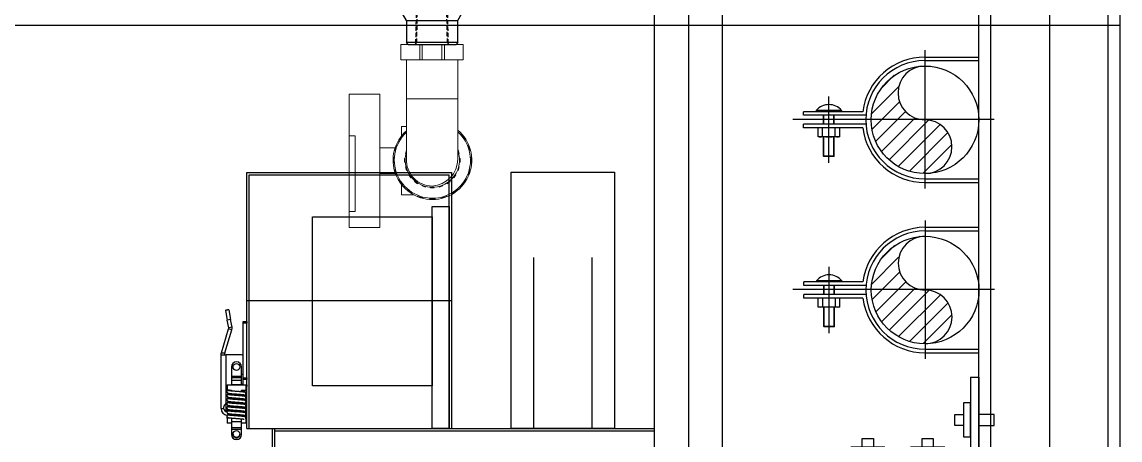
# Model space of a CAD drawing. Extents: x -18489 to 195597, y -1599 to 112111.
# Drawn here: x 2520.7 to 2585, y 26408.6 to 26433.1 of the extents above; entities that cross this region are included whole.
import ezdxf
from ezdxf.xclip import XClip

# ---------------------------------------------------------------- set-up
doc = ezdxf.new("R2010")
doc.units = 0
doc.header["$LTSCALE"] = 100
doc.header["$XCLIPFRAME"] = 2
for name, pattern in [('188K-SM-07-F10-MECH-CR PIPE-Y2257103$0$AP8P1-SM-08-F50-001-A(G)-CDS - 複製$0$HIDDEN', [0.375, 0.25, -0.125]), ('188K-SM-07-F10-MECH-CR PIPE-Y2257103$0$AP8P1-SM-08-F50-001-A(G)-CDS - 複製$0$HIDDEN2', [4.7625, 3.175, -1.5875]), ('188K-SM-07-F10-MECH-CR PIPE-Y2257103$0$F14P7-SM-08-FNN-(16)_CHEM_140725$0$HIDDEN', [9.525, 6.35, -3.175])]:
    doc.linetypes.add(name, pattern=pattern)
for name, color, linetype in [('188K-SM-07-F10-MECH-CR PIPE-Y2257103$0$00_DCC', 7, 'Continuous'), ('188K-SM-07-F10-MECH-CR PIPE-Y2257103$0$AP6B-SM-08-FNN-340-A(13)_Ver1$0$18P2-SM-08-FNN-320-A(5)-20190426-JEN$0$18P2-SM-08-FNN-320-A(5)-20190318-JEN$0$SM-08-FNN-300-A(5)-JEN$0$15P6-SM-08-FNN-320-A(10)-UIS-TCM$0$15P6-SM-08-FNN-00-(@10)170308-MIC$0$0-CDS', 140, 'Continuous'), ('188K-SM-07-F10-MECH-CR PIPE-Y2257103$0$AP7P1-SM-08-FNN-120-A(4)-SMP$0$15P6-SM-08-FNN-320-A(10)-UIS-TCM$0$15P6-SM-08-FNN-00-(@10)170308-MIC$0$0-CDS', 140, 'Continuous'), ('188K-SM-07-F10-MECH-CR PIPE-Y2257103$0$AP8P1-SM-08-F50-001-A(G)-CDS - 複製$0$虛線', 4, '188K-SM-07-F10-MECH-CR PIPE-Y2257103$0$AP8P1-SM-08-F50-001-A(G)-CDS - 複製$0$HIDDEN'), ('188K-SM-07-F10-MECH-CR PIPE-Y2257103$0$SH-LINE-130', 2, 'Continuous'), ('188K-SM-07-F10-MECH-CR PIPE-Y2257103$0$X-S-FAB_SL ALL$0$ASP_8', 8, 'Continuous')]:
    doc.layers.add(name, color=color, linetype=linetype)
doc.layers.add('188K-SM-07-F10-MECH-CR PIPE-Y2257103$0$AP8P1-SM-08-F50-001-A(G)-CDS - 複製$0$HDI', color=4, linetype='188K-SM-07-F10-MECH-CR PIPE-Y2257103$0$AP8P1-SM-08-F50-001-A(G)-CDS - 複製$0$HIDDEN2', lineweight=5)

# ---------------------------------------------------------------- blocks, each defined once
blk = doc.blocks.new('188K-SM-07-F10-MECH-CR PIPE-Y2257103$0$X-S-FAB_SL ALL')
at = {"layer": '188K-SM-07-F10-MECH-CR PIPE-Y2257103$0$X-S-FAB_SL ALL$0$ASP_8'}
blk.add_line((-1888.521, -73043.977), (-1888.521, -72848.977), dxfattribs=at)
blk = doc.blocks.new('188K-SM-07-F10-MECH-CR PIPE-Y2257103$0$AP6B-SM-08-FNN-340-A(13)_Ver1$0$18P2-SM-08-FNN-320-A(5)-20190426-JEN$0$18P2-SM-08-FNN-320-A(5)-20190318-JEN$0$SM-08-FNN-300-A(5)-JEN$0$15P6-SM-08-FNN-320-A(10)-UIS-TCM$0$15P6-SM-08-FNN-00-(@10)170308-MIC$0$15P6-SM-08-FNN-320-A(10)-CDS$0$15P6-SM-08-FNN-320-A(10)-UIS-TCM$0$15P6-SM-08-FNN-320-A(10)-UIS-TCM$0$15P6-SM-08-FNN-320-A(10)-UIS-TCM$0$15P6-SM-08-FNN-320-A(10)-UIS-TCM$0$15P6-SM-08-FNN-320-A(10)-UIS-TCM$0$15P6-SM-08-FNN-320-A(10)-UIS-TCM$0$8$0$F14P7-SM-08-FNN-(16)_CHEM_140725$0$A$C65D67C42')
for p, q in [((0.5, 5), (0, 5)), ((0, 5), (0, 0)), ((0.5, 5), (0.5, 0.5)), ((0, 0), (8.5, 0)), ((0.5, 0.5), (8.5, 0.5)), ((8.5, 0), (8.5, 0.5))]:
    blk.add_line(p, q)
for points in [[(0.907, 1.5), (0.5, 1.5), (0.5, 3.5), (0.907, 3.5)], [(0, 2.176), (-0.901, 2.176), (-0.901, 2.824), (0, 2.824)], [(0.907, 2.176), (1.401, 2.176), (1.401, 2.824), (0.907, 2.824)], [(3.324, 0.907), (3.324, 1.401), (2.676, 1.401), (2.676, 0.907)], [(6.824, 0.907), (6.824, 1.401), (6.176, 1.401), (6.176, 0.907)], [(4, 0.907), (4, 0.5), (2, 0.5), (2, 0.907)], [(7.5, 0.907), (7.5, 0.5), (5.5, 0.5), (5.5, 0.907)], [(3.324, 0), (3.324, -0.901), (2.676, -0.901), (2.676, 0)], [(6.824, 0), (6.824, -0.901), (6.176, -0.901), (6.176, 0)]]:
    blk.add_lwpolyline(points, close=True)
blk = doc.blocks.new('188K-SM-07-F10-MECH-CR PIPE-Y2257103$0$AP8P1-SM-08-F50-001-A(G)-CDS - 複製$0$A$Cf43b6890')
at = {"color": 4}
for p, q in [((-4.19, 16.97), (-4.75, 5.56)), ((-4.38, 13.05), (4.38, 13.05)), ((-4.35, 13.61), (4.35, 13.61)), ((-4.33, 14.17), (4.33, 14.17)), ((-4.3, 14.73), (4.3, 14.73)), ((-4.27, 15.29), (4.27, 15.29)), ((-4.24, 15.85), (4.24, 15.85)), ((-4.22, 16.41), (4.22, 16.41)), ((4.19, 16.97), (-4.19, 16.97)), ((4.19, 16.97), (4.75, 5.56)), ((-4.68, 6.89), (4.68, 6.89)), ((-4.66, 7.45), (4.66, 7.45)), ((-4.63, 8.01), (4.63, 8.01)), ((-4.6, 8.57), (4.6, 8.57)), ((-4.57, 9.13), (4.57, 9.13)), ((-4.55, 9.69), (4.55, 9.69)), ((-4.52, 10.25), (4.52, 10.25)), ((-4.49, 10.81), (4.49, 10.81)), ((-4.46, 11.37), (4.46, 11.37)), ((-4.44, 11.93), (4.44, 11.93)), ((-4.41, 12.49), (4.41, 12.49)), ((-4.75, 5.56), (-4.75, 5)), ((-4.74, 5.77), (4.74, 5.77)), ((-4.71, 6.33), (4.71, 6.33)), ((4.75, 5.56), (4.75, 5))]:
    blk.add_line(p, q, dxfattribs=at)
at = {"color": 0}
for p, q in [((29.5, 0), (-29.5, 0)), ((27.5, 5), (-27.5, 5)), ((-27.5, 5), (-27.5, 0)), ((27.5, 5), (27.5, 0)), ((30.5, -1), (29.5, 0)), ((-29.5, 0), (-30.5, -1)), ((-30.5, -33.94), (-30.5, -1)), ((-30.5, -1), (30.5, -1)), ((30.5, -33.94), (30.5, -1)), ((30.5, -33.94), (-30.5, -33.94)), ((-15, -61), (-30.5, -33.94)), ((15, -61), (30.5, -33.94)), ((15, -61), (-15, -61)), ((-15, -74), (-15, -61)), ((15, -61), (15, -74)), ((-15, -74), (-14, -75)), ((-15, -74), (15, -74)), ((14, -75), (-14, -75)), ((14, -75), (15, -74))]:
    blk.add_line(p, q, dxfattribs=at)
at = {"color": 0, "linetype": 'Continuous', "lineweight": 0, "extrusion": (0, 1, 0)}
for p, q in [((-18.25, -75), (18.25, -75)), ((-18.25, -84), (-18.25, -75)), ((18.25, -84), (18.25, -75)), ((-18.25, -84), (18.25, -84)), ((-15, -84), (0, -84)), ((-15, -105.5), (-15, -84)), ((0, -84), (15, -84)), ((15, -105.5), (15, -84)), ((-15, -105.5), (-15, -142.2)), ((15, -142.2), (15, -105.5)), ((-19.52, -130.7), (-17.73, -128.24)), ((-17.73, -128.24), (-17.28, -128.57)), ((17.85, -123.21), (15, -123.21)), ((16.9, -128.57), (17.36, -128.24)), ((17.36, -128.24), (19.14, -130.7)), ((17.85, -124.58), (17.85, -123.21)), ((17.85, -124.58), (17.85, -128.52)), ((-22.33, -137.27), (-21.39, -134.38)), ((-21.39, -134.38), (-20.86, -134.55)), ((-19.06, -131.03), (-19.52, -130.7)), ((19.14, -130.7), (18.69, -131.03)), ((20.48, -134.55), (21.02, -134.38)), ((21.02, -134.38), (21.95, -137.27)), ((-22.97, -144.38), (-22.97, -141.34)), ((-22.97, -141.34), (-22.42, -141.34)), ((-21.8, -137.44), (-22.33, -137.27)), ((-15.25, -136.82), (-15.91, -138.88)), ((-15.91, -138.88), (-15.54, -139)), ((-15, -136.9), (-15.25, -136.82)), ((15.64, -138.88), (15, -136.92)), ((15.26, -139), (15.64, -138.88)), ((21.95, -137.27), (21.42, -137.44)), ((22.04, -141.34), (22.6, -141.34)), ((22.6, -141.34), (22.6, -144.38)), ((-22.42, -144.38), (-22.97, -144.38)), ((-15.98, -141.78), (-16.38, -141.78)), ((-16.38, -141.78), (-16.38, -143.95)), ((-16.38, -143.95), (-15.98, -143.95)), ((-15.54, -146.73), (-15.91, -146.85)), ((-15.91, -146.85), (-15.25, -148.91)), ((14.97, -148.91), (15.64, -146.85)), ((15.64, -146.85), (15.26, -146.73)), ((16.1, -141.78), (15.7, -141.78)), ((15.7, -143.95), (16.1, -143.95)), ((16.1, -143.95), (16.1, -141.78)), ((22.6, -144.38), (22.04, -144.38)), ((-22.33, -148.46), (-21.8, -148.29)), ((-21.39, -151.35), (-22.33, -148.46)), ((-20.86, -151.18), (-21.39, -151.35)), ((-15.25, -148.91), (-14.87, -148.79)), ((-13.59, -151.3), (-13.91, -151.53)), ((-13.91, -151.53), (-12.64, -153.28)), ((-12.64, -153.28), (-12.32, -153.05)), ((12.04, -153.05), (12.36, -153.28)), ((12.36, -153.28), (13.63, -151.53)), ((13.63, -151.53), (13.31, -151.3)), ((14.59, -148.79), (14.97, -148.91)), ((21.02, -151.35), (20.48, -151.18)), ((21.95, -148.46), (21.02, -151.35)), ((21.42, -148.29), (21.95, -148.46)), ((-19.52, -155.03), (-19.06, -154.7)), ((-17.73, -157.49), (-19.52, -155.03)), ((-17.28, -157.16), (-17.73, -157.49)), ((-14.81, -160.41), (-14.48, -159.95)), ((-12.35, -162.19), (-14.81, -160.41)), ((-10.32, -155.04), (-10.56, -155.36)), ((-10.56, -155.36), (-8.81, -156.63)), ((-8.81, -156.63), (-8.57, -156.31)), ((-6.06, -157.59), (-6.19, -157.97)), ((-6.19, -157.97), (-4.13, -158.64)), ((-4.13, -158.64), (-4, -158.26)), ((-1.22, -158.7), (-1.22, -159.1)), ((-1.22, -159.1), (0.94, -159.1)), ((0.94, -159.1), (0.94, -158.7)), ((3.72, -158.26), (3.85, -158.64)), ((3.85, -158.64), (5.91, -157.97)), ((5.91, -157.97), (5.78, -157.59)), ((8.29, -156.31), (8.53, -156.63)), ((8.53, -156.63), (10.28, -155.36)), ((10.28, -155.36), (10.04, -155.04)), ((14.44, -160.41), (11.98, -162.19)), ((14.11, -159.95), (14.44, -160.41)), ((17.36, -157.49), (16.9, -157.16)), ((19.14, -155.03), (17.36, -157.49)), ((17.85, -157.2), (17.85, -161.86)), ((18.69, -154.7), (19.14, -155.03)), ((-12.02, -161.74), (-12.35, -162.19)), ((-8.67, -164.07), (-8.5, -163.54)), ((-5.78, -165.01), (-8.67, -164.07)), ((-5.61, -164.47), (-5.78, -165.01)), ((-1.71, -165.65), (-1.71, -165.09)), ((1.33, -165.65), (-1.71, -165.65)), ((1.33, -165.09), (1.33, -165.65)), ((5.41, -165.01), (5.24, -164.47)), ((8.3, -164.07), (5.41, -165.01)), ((8.13, -163.54), (8.3, -164.07)), ((17.85, -163.23), (10.56, -163.23)), ((11.98, -162.19), (11.65, -161.74)), ((17.85, -163.23), (17.85, -161.86))]:
    blk.add_line(p, q, dxfattribs=at)
at = {"color": 0, "linetype": 'Continuous', "lineweight": 0}
for p, q in [((-7.25, -75), (-7.25, -84)), ((-5.75, -75), (-5.75, -84)), ((5.75, -75), (5.75, -84)), ((7.25, -75), (7.25, -84)), ((7.25, -75), (7.25, -84)), ((15, -107), (-15, -107)), ((48.57, -104.22), (30.57, -104.22)), ((30.57, -104.22), (30.57, -182.22)), ((48.57, -104.22), (48.57, -182.22)), ((48.57, -128.5), (45.06, -128.5)), ((45.06, -128.5), (45.06, -172.94)), ((30.57, -135.72), (21.73, -135.72)), ((30.57, -150.72), (21.48, -150.72)), ((48.57, -172.94), (45.06, -172.94)), ((48.57, -182.22), (30.57, -182.22))]:
    blk.add_line(p, q, dxfattribs=at)
at = {"color": 0, "linetype": 'Continuous', "lineweight": 0, "extrusion": (0, 0, -1)}
for centre, radius, start, end in [((0.2, -142.89), 23.01, 269.95681, 49.915), ((-0.06, -142.91), 22.53, 0.115, 47.96669), ((0.16, -142.83), 22.3, 132.74754, 359.90699), ((0.17, -142.9), 23.01, 131.15609, 270.05145), ((0.16, -142.83), 15.9, 180.12968, 21.05384), ((0.32, -142.9), 16.05, 162.59703, 179.885)]:
    blk.add_arc(centre, radius, start, end, dxfattribs=at)
at = {"color": 0, "linetype": 'Continuous', "lineweight": 0}
for centre, radius, start, end in [((0.76, -142.26), 15.76, 179.77206, 267.08038), ((-0.16, -142.83), 15.18, 270.45834, 2.36974)]:
    blk.add_arc(centre, radius, start, end, dxfattribs=at)
at = {"layer": '188K-SM-07-F10-MECH-CR PIPE-Y2257103$0$AP8P1-SM-08-F50-001-A(G)-CDS - 複製$0$HDI', "lineweight": -3}
for p, q in [((-6.98, 5), (-6.98, 1.97)), ((6.98, 5), (-6.98, 5)), ((6.98, 1.97), (-6.98, 1.97)), ((-2.5, 1.97), (-2.5, -8.03)), ((2.5, 1.97), (2.5, -8.03)), ((6.98, 5), (6.98, 1.97)), ((-2.5, -36.03), (-2.5, -38.53)), ((2.5, -36.03), (2.5, -38.53))]:
    blk.add_line(p, q, dxfattribs=at)
blk.add_lwpolyline([(9, -36.03), (-9, -36.03, -0.414214), (-10, -35.03), (-10, -9.03, -0.414214), (-9, -8.03), (9, -8.03, -0.414214), (10, -9.03), (10, -35.03, -0.414214)], format="xyb", close=True, dxfattribs=at)
for points in [[(3.12, -38.53), (3.12, -39.47), (-3.13, -39.47), (-3.13, -38.53)], [(4.06, -39.47), (4.06, -40.09), (-4.06, -40.09), (-4.06, -39.47)], [(3.12, -40.09), (3.12, -41.03), (-3.13, -41.03), (-3.13, -40.09)]]:
    blk.add_lwpolyline(points, close=True, dxfattribs=at)
at = {"layer": '188K-SM-07-F10-MECH-CR PIPE-Y2257103$0$AP8P1-SM-08-F50-001-A(G)-CDS - 複製$0$虛線', "linetype": '188K-SM-07-F10-MECH-CR PIPE-Y2257103$0$AP8P1-SM-08-F50-001-A(G)-CDS - 複製$0$HIDDEN', "ltscale": 0.5}
for p, q in [((-25, 5), (-25, -21.19)), ((25, 5), (25, -21.19)), ((-8.5, -50), (-25, -21.19)), ((8.5, -50), (25, -21.19)), ((8.5, -49.98), (-8.5, -50))]:
    blk.add_line(p, q, dxfattribs=at)
at = {"layer": '188K-SM-07-F10-MECH-CR PIPE-Y2257103$0$AP8P1-SM-08-F50-001-A(G)-CDS - 複製$0$虛線', "ltscale": 0.1}
for p, q in [((-9.49, -74.5), (-8.99, -49.28)), ((-8.98, -74), (-8.5, -50)), ((8.98, -74), (8.5, -49.98)), ((9.49, -74.5), (8.99, -49.26)), ((-10, -75), (-8.98, -74)), ((10, -75), (8.98, -74))]:
    blk.add_line(p, q, dxfattribs=at)
blk = doc.blocks.new('188K-SM-07-F10-MECH-CR PIPE-Y2257103$0$AP6B-SM-08-FNN-340-A(13)_Ver1$0$18P2-SM-08-FNN-320-A(5)-20190426-JEN$0$18P2-SM-08-FNN-320-A(5)-20190318-JEN$0$SM-08-FNN-300-A(5)-JEN$0$15P6-SM-08-FNN-320-A(10)-UIS-TCM$0$15P6-SM-08-FNN-00-(@10)170308-MIC$0$15P6-SM-08-FNN-320-A(10)-CDS$0$15P6-SM-08-FNN-320-A(10)-UIS-TCM$0$15P6-SM-08-FNN-320-A(10)-UIS-TCM$0$15P6-SM-08-FNN-320-A(10)-UIS-TCM$0$15P6-SM-08-FNN-320-A(10)-UIS-TCM$0$15P6-SM-08-FNN-320-A(10)-UIS-TCM$0$15P6-SM-08-FNN-320-A(10)-UIS-TCM$0$8$0$F14P7-SM-08-FNN-(16)_CHEM_140725$0$A$C6A4B018A')
for p, q in [((37807.28, -1454.045), (37804.13, -1454.045)), ((37807.28, -1454.255), (37804.13, -1454.255)), ((37807.28, -1461.802), (37807.28, -1453.692)), ((37805.72, -1456.26), (37807.395, -1454.585)), ((37805.94, -1456.968), (37808.193, -1454.715)), ((37806.388, -1457.448), (37808.844, -1454.992)), ((37807.05, -1457.714), (37809.385, -1455.379)), ((37812.9, -1455.194), (37812.9, -1459.086)), ((37807.855, -1457.837), (37809.827, -1455.865)), ((37812.585, -1455.589), (37812.606, -1455.568)), ((37812.585, -1455.589), (37813.215, -1455.589)), ((37812.585, -1455.589), (37812.585, -1456.723)), ((37812.606, -1455.568), (37813.194, -1455.568)), ((37812.606, -1455.589), (37812.606, -1456.723)), ((37813.194, -1455.568), (37813.215, -1455.589)), ((37813.194, -1455.589), (37813.194, -1456.723)), ((37813.215, -1455.589), (37813.215, -1456.723)), ((37808.415, -1458.205), (37810.169, -1456.451)), ((37812.27, -1456.723), (37813.53, -1456.723)), ((37812.27, -1456.723), (37812.27, -1457.248)), ((37812.53, -1456.744), (37812.53, -1457.227)), ((37813.269, -1456.744), (37813.269, -1457.227)), ((37813.53, -1456.723), (37813.53, -1457.248)), ((37808.773, -1458.775), (37810.389, -1457.16)), ((37810.705, -1457.458), (37814.384, -1457.458)), ((37810.924, -1457.248), (37814.384, -1457.248)), ((37812.585, -1457.458), (37812.585, -1457.983)), ((37812.606, -1457.458), (37812.606, -1457.983)), ((37813.194, -1457.458), (37813.194, -1457.983)), ((37813.215, -1457.458), (37813.215, -1457.983)), ((37814.384, -1457.248), (37814.384, -1457.458)), ((37803.225, -1457.747), (37815.021, -1457.747)), ((37808.829, -1459.647), (37810.425, -1458.051)), ((37810.735, -1457.983), (37814.384, -1457.983)), ((37814.384, -1457.983), (37814.384, -1458.193)), ((37810.924, -1458.193), (37814.384, -1458.193)), ((37812.158, -1458.269), (37812.158, -1458.193)), ((37812.158, -1458.269), (37813.641, -1458.269)), ((37813.641, -1458.269), (37813.641, -1458.193)), ((37809.076, -1460.329), (37809.887, -1459.517)), ((37807.28, -1461.185), (37804.13, -1461.185)), ((37807.61, -1460.867), (37807.63, -1460.846)), ((37807.28, -1461.395), (37804.13, -1461.395))]:
    blk.add_line(p, q)
blk.add_circle((37807.28, -1457.72), 3.15)
for centre, radius, start, end in [((37807.28, -1457.72), 3.675, 7.38705, 90), ((37807.28, -1457.72), 3.465, 270, 90), ((37807.28, -1456.145), 1.575, 90, 270), ((37812.4, -1457.137), 0.414, 71.67125, 108.32875), ((37812.9, -1459.987), 3.264, 83.49714, 96.50286), ((37813.4, -1457.137), 0.414, 71.67125, 108.32875), ((37812.4, -1456.834), 0.414, 251.67125, 288.32875), ((37812.9, -1453.984), 3.264, 263.49714, 276.50286), ((37813.4, -1456.834), 0.414, 251.67125, 288.32875), ((37807.28, -1459.295), 1.575, 270, 90), ((37807.28, -1457.72), 3.675, 270, 352.61295), ((37812.9, -1457.642), 0.971, 220.22965, 319.77035)]:
    blk.add_arc(centre, radius, start, end)
blk = doc.blocks.new('188K-SM-07-F10-MECH-CR PIPE-Y2257103$0$CDS-WET')
at = {"layer": '188K-SM-07-F10-MECH-CR PIPE-Y2257103$0$AP6B-SM-08-FNN-340-A(13)_Ver1$0$18P2-SM-08-FNN-320-A(5)-20190426-JEN$0$18P2-SM-08-FNN-320-A(5)-20190318-JEN$0$SM-08-FNN-300-A(5)-JEN$0$15P6-SM-08-FNN-320-A(10)-UIS-TCM$0$15P6-SM-08-FNN-00-(@10)170308-MIC$0$0-CDS', "ltscale": 0.1}
blk.add_line((2559.74, -72855.477), (2559.74, -73013.977), dxfattribs=at)
blk.add_lwpolyline([(2557.74, -73013.977), (2561.74, -73013.977), (2561.74, -72855.477), (2557.74, -72855.477)], close=True, dxfattribs=at)
at = {"layer": '188K-SM-07-F10-MECH-CR PIPE-Y2257103$0$AP7P1-SM-08-FNN-120-A(4)-SMP$0$15P6-SM-08-FNN-320-A(10)-UIS-TCM$0$15P6-SM-08-FNN-00-(@10)170308-MIC$0$0-CDS', "ltscale": 0.1}
for p, q in [((2533.89, -72910.477), (2545.89, -72910.477)), ((2533.89, -72925.477), (2533.89, -72910.477)), ((2534.04, -72910.627), (2545.74, -72910.627)), ((2534.04, -72925.477), (2534.04, -72910.627)), ((2545.74, -72925.477), (2545.74, -72910.627)), ((2545.89, -72925.477), (2545.89, -72910.477)), ((2549.365, -72910.471), (2555.415, -72910.471)), ((2549.365, -72925.477), (2549.365, -72910.471)), ((2555.415, -72910.471), (2555.415, -72925.477)), ((2544.74, -72912.477), (2545.74, -72912.477)), ((2544.74, -72925.477), (2544.74, -72912.477)), ((2545.74, -72912.477), (2545.74, -72925.477)), ((2537.74, -72913.077), (2544.74, -72913.077)), ((2537.74, -72922.977), (2537.74, -72913.077)), ((2544.74, -72913.077), (2544.74, -72922.977)), ((2550.69, -72925.477), (2550.69, -72915.471)), ((2554.09, -72915.471), (2554.09, -72925.477)), ((2533.89, -72917.977), (2545.89, -72917.977)), ((2532.64, -72918.564), (2532.749, -72919.139)), ((2532.836, -72918.526), (2532.946, -72919.101)), ((2532.946, -72919.101), (2532.749, -72919.139)), ((2532.835, -72919.59), (2532.749, -72919.139)), ((2533.032, -72919.552), (2532.946, -72919.101)), ((2533.69, -72919.214), (2533.89, -72919.214)), ((2533.69, -72919.314), (2533.69, -72919.214)), ((2533.89, -72919.314), (2533.69, -72919.314)), ((2533.69, -72921.258), (2533.69, -72919.314)), ((2533.89, -72919.214), (2533.89, -72919.314)), ((2533.89, -72922.514), (2533.89, -72919.314)), ((2532.407, -72921.058), (2532.833, -72919.637)), ((2532.616, -72921.058), (2533.024, -72919.695)), ((2533.024, -72919.695), (2532.833, -72919.637)), ((2533.032, -72919.552), (2532.835, -72919.59)), ((2532.39, -72924.314), (2532.39, -72921.158)), ((2532.39, -72921.158), (2532.69, -72921.158)), ((2532.403, -72921.072), (2532.407, -72921.058)), ((2532.407, -72921.058), (2532.616, -72921.058)), ((2532.616, -72921.058), (2532.594, -72921.129)), ((2532.69, -72924.033), (2532.69, -72921.158)), ((2533.59, -72921.158), (2532.69, -72921.158)), ((2533.69, -72922.314), (2533.69, -72921.258)), ((2532.99, -72921.877), (2532.99, -72922.435)), ((2533.59, -72922.435), (2533.59, -72921.877)), ((2533.59, -72922.435), (2532.99, -72922.435)), ((2532.99, -72922.435), (2532.99, -72922.506)), ((2533.59, -72922.506), (2532.99, -72922.506)), ((2532.99, -72922.506), (2532.99, -72922.674)), ((2533.69, -72922.314), (2533.59, -72922.314)), ((2533.59, -72922.506), (2533.59, -72922.435)), ((2533.59, -72922.674), (2533.59, -72922.506)), ((2533.69, -72922.514), (2533.69, -72922.314)), ((2533.69, -72922.514), (2533.89, -72922.514)), ((2533.69, -72922.614), (2533.69, -72922.514)), ((2533.89, -72922.614), (2533.69, -72922.614)), ((2533.69, -72922.914), (2533.69, -72922.614)), ((2533.89, -72922.514), (2533.89, -72922.614)), ((2533.89, -72922.914), (2533.89, -72922.614)), ((2532.74, -72922.927), (2532.74, -72923.227)), ((2532.74, -72922.927), (2533.84, -72922.927)), ((2532.74, -72923.227), (2532.99, -72923.227)), ((2532.971, -72923.227), (2532.987, -72923.237)), ((2532.987, -72923.237), (2532.99, -72923.239)), ((2533.59, -72922.674), (2532.99, -72922.674)), ((2532.99, -72922.674), (2532.99, -72922.922)), ((2533.59, -72922.922), (2532.99, -72922.922)), ((2532.99, -72922.922), (2532.99, -72922.927)), ((2532.99, -72923.227), (2532.99, -72923.287)), ((2533.59, -72922.922), (2533.59, -72922.674)), ((2533.69, -72922.907), (2533.59, -72922.907)), ((2533.59, -72922.927), (2533.59, -72922.922)), ((2533.59, -72923.227), (2533.84, -72923.227)), ((2533.59, -72923.335), (2533.59, -72923.227)), ((2533.69, -72922.914), (2533.89, -72922.914)), ((2533.69, -72922.927), (2533.69, -72922.914)), ((2533.69, -72923.345), (2533.69, -72923.227)), ((2533.69, -72923.257), (2533.89, -72923.257)), ((2533.84, -72922.927), (2533.84, -72923.227)), ((2533.89, -72923.014), (2533.84, -72923.014)), ((2533.89, -72922.914), (2533.89, -72923.014)), ((2533.89, -72923.257), (2533.89, -72923.014)), ((2544.74, -72922.977), (2537.74, -72922.977)), ((2532.99, -72923.437), (2532.99, -72923.525)), ((2532.99, -72923.675), (2532.99, -72923.764)), ((2532.99, -72923.914), (2532.99, -72924.002)), ((2533.59, -72923.574), (2533.59, -72923.486)), ((2533.59, -72923.812), (2533.59, -72923.724)), ((2533.69, -72923.547), (2533.695, -72923.544)), ((2533.69, -72923.584), (2533.69, -72923.545)), ((2533.69, -72923.822), (2533.69, -72923.783)), ((2532.39, -72924.314), (2532.541, -72924.314)), ((2532.73, -72924.02), (2532.69, -72924.033)), ((2532.744, -72924.084), (2532.69, -72924.084)), ((2532.69, -72924.414), (2532.69, -72924.084)), ((2532.69, -72924.414), (2532.89, -72924.414)), ((2532.69, -72924.495), (2532.69, -72924.414)), ((2532.748, -72923.987), (2532.718, -72923.958)), ((2532.733, -72924.02), (2532.73, -72924.02)), ((2532.89, -72924.18), (2532.89, -72924.141)), ((2532.89, -72924.414), (2532.89, -72924.38)), ((2532.99, -72924.152), (2532.99, -72924.241)), ((2532.99, -72924.391), (2532.99, -72924.48)), ((2533.59, -72924.051), (2533.59, -72923.963)), ((2533.59, -72924.289), (2533.59, -72924.201)), ((2533.59, -72924.528), (2533.59, -72924.44)), ((2533.69, -72924.061), (2533.69, -72924.022)), ((2532.74, -72924.877), (2532.74, -72925.177)), ((2532.99, -72924.877), (2532.74, -72924.877)), ((2532.99, -72925.177), (2532.74, -72925.177)), ((2532.79, -72924.6), (2532.79, -72924.675)), ((2532.99, -72924.63), (2532.99, -72924.718)), ((2532.99, -72924.868), (2532.99, -72925.077)), ((2532.99, -72925.077), (2533.59, -72925.077)), ((2532.99, -72925.077), (2532.99, -72925.427)), ((2533.59, -72924.766), (2533.59, -72924.678)), ((2533.59, -72925.077), (2533.59, -72924.917)), ((2533.59, -72925.427), (2533.59, -72925.077)), ((2533.84, -72925.177), (2533.59, -72925.177)), ((2533.84, -72924.877), (2533.832, -72924.877)), ((2533.84, -72924.877), (2533.84, -72925.177)), ((2532.99, -72925.427), (2533.59, -72925.427)), ((2532.99, -72925.427), (2532.99, -72925.527)), ((2532.99, -72925.527), (2533.59, -72925.527)), ((2532.99, -72925.527), (2532.99, -72925.827)), ((2533.59, -72925.527), (2533.59, -72925.427)), ((2533.59, -72925.827), (2533.59, -72925.527)), ((2533.89, -72925.477), (2557.74, -72925.477)), ((2535.39, -72972.477), (2535.39, -72925.477)), ((2535.54, -72941.636), (2535.54, -72925.477)), ((2535.54, -72925.627), (2557.74, -72925.627)), ((2545.74, -72925.477), (2544.74, -72925.477)), ((2555.415, -72925.477), (2549.365, -72925.477)), ((2554.09, -72925.477), (2550.69, -72925.477))]:
    blk.add_line(p, q, dxfattribs=at)
for centre in [(2533.29, -72921.877), (2533.29, -72925.807)]:
    blk.add_circle(centre, 0.2, dxfattribs=at)
for centre, radius, start, end in [((2532.737, -72919.609), 0.1, 343.30076, 10.7843), ((2532.737, -72919.609), 0.3, 343.30076, 10.7843), ((2533.59, -72921.258), 0.1, 0, 90), ((2533.29, -72921.877), 0.3, 0, 180), ((2533.59, -72923.257), 0.3, 328.37908, 0), ((2532.79, -72924.314), 0.4, 180, 263.36679), ((2532.786, -72924.264), 0.25, 191.53696, 257.57369), ((2532.99, -72924.084), 0.3, 155.15874, 180), ((2533.59, -72924.214), 0.1, 304.70832, 330.28429), ((2533.29, -72925.827), 0.3, 180, 0), ((2533.29, -72925.827), 0.2, 177.13402, 2.86598)]:
    blk.add_arc(centre, radius, start, end, dxfattribs=at)
blk.add_open_spline([(2532.836, -72918.526), (2532.64, -72918.564)], degree=1, dxfattribs=at)
for points, knots in [([(2532.39, -72921.158), (2532.39, -72921.157), (2532.39, -72921.155), (2532.39, -72921.137), (2532.393, -72921.112), (2532.398, -72921.089), (2532.402, -72921.075), (2532.403, -72921.072)], [0, 0, 0, 0, 0.23339, 0.466809, 0.699076, 0.926982, 1, 1, 1, 1]), ([(2532.594, -72921.129), (2532.593, -72921.136), (2532.59, -72921.149), (2532.59, -72921.157), (2532.59, -72921.158), (2532.59, -72921.158)], [0, 0, 0, 0, 0.406198, 0.8110411, 1, 1, 1, 1]), ([(2532.878, -72923.227), (2532.865, -72923.229), (2532.84, -72923.232), (2532.809, -72923.238), (2532.784, -72923.244), (2532.769, -72923.251), (2532.76, -72923.257), (2532.751, -72923.265), (2532.738, -72923.282), (2532.73, -72923.315), (2532.732, -72923.342), (2532.741, -72923.367), (2532.751, -72923.382), (2532.757, -72923.389), (2532.763, -72923.394), (2532.768, -72923.398), (2532.777, -72923.403), (2532.788, -72923.407), (2532.805, -72923.412), (2532.825, -72923.416), (2532.855, -72923.421), (2532.898, -72923.427), (2532.963, -72923.434), (2533.041, -72923.442), (2533.127, -72923.449), (2533.22, -72923.455), (2533.316, -72923.462), (2533.414, -72923.47), (2533.506, -72923.478), (2533.586, -72923.485), (2533.652, -72923.491), (2533.703, -72923.497), (2533.734, -72923.502), (2533.751, -72923.505), (2533.761, -72923.508), (2533.761, -72923.508), (2533.762, -72923.508)], [0, 0, 0, 0, 0.033749, 0.065959, 0.105376, 0.13345, 0.143203, 0.152503, 0.17219, 0.191617, 0.211755, 0.22949, 0.236105, 0.241172, 0.245119, 0.253013, 0.264832, 0.286662, 0.312074, 0.336755, 0.360678, 0.407887, 0.456841, 0.506807, 0.556686, 0.606045, 0.657299, 0.709687, 0.762176, 0.812889, 0.859395, 0.904191, 0.94734, 0.968069, 0.987715, 1, 1, 1, 1]), ([(2533.59, -72923.556), (2533.6, -72923.555), (2533.636, -72923.551), (2533.687, -72923.546), (2533.736, -72923.539), (2533.766, -72923.533), (2533.788, -72923.528), (2533.8, -72923.523), (2533.81, -72923.518), (2533.816, -72923.514), (2533.822, -72923.509), (2533.831, -72923.499), (2533.843, -72923.478), (2533.849, -72923.45), (2533.848, -72923.425), (2533.84, -72923.401), (2533.83, -72923.386), (2533.821, -72923.377), (2533.812, -72923.371), (2533.802, -72923.366), (2533.784, -72923.36), (2533.759, -72923.355), (2533.726, -72923.349), (2533.689, -72923.345), (2533.647, -72923.34), (2533.598, -72923.336), (2533.542, -72923.331), (2533.479, -72923.325), (2533.411, -72923.32), (2533.339, -72923.314), (2533.27, -72923.309), (2533.206, -72923.304), (2533.149, -72923.3), (2533.093, -72923.296), (2533.04, -72923.291), (2532.991, -72923.287), (2532.946, -72923.282), (2532.901, -72923.277), (2532.863, -72923.272), (2532.837, -72923.268), (2532.821, -72923.265), (2532.81, -72923.262), (2532.809, -72923.262), (2532.808, -72923.262)], [0, 0, 0, 0, 0.01759, 0.065005, 0.1057631, 0.1430056, 0.1649563, 0.1866112, 0.1992239, 0.2075776, 0.210924, 0.2151868, 0.2280447, 0.2460191, 0.262153, 0.2754107, 0.2870045, 0.295447, 0.3037268, 0.3224593, 0.3500047, 0.3855352, 0.4139411, 0.4428067, 0.4719136, 0.5021191, 0.5340102, 0.5674252, 0.6021249, 0.6376942, 0.6715066, 0.7024042, 0.7303279, 0.7561349, 0.7878503, 0.8160494, 0.8404003, 0.8739503, 0.9104819, 0.9362448, 0.959672, 0.9790631, 1, 1, 1, 1]), ([(2532.99, -72923.454), (2532.986, -72923.455), (2532.967, -72923.456), (2532.939, -72923.459), (2532.902, -72923.463), (2532.871, -72923.466), (2532.844, -72923.47), (2532.822, -72923.474), (2532.801, -72923.478), (2532.779, -72923.485), (2532.765, -72923.492), (2532.753, -72923.502), (2532.745, -72923.512), (2532.738, -72923.526), (2532.732, -72923.546), (2532.731, -72923.565), (2532.734, -72923.583), (2532.739, -72923.599), (2532.746, -72923.614), (2532.753, -72923.622), (2532.757, -72923.627), (2532.76, -72923.629), (2532.762, -72923.63), (2532.763, -72923.631), (2532.765, -72923.633), (2532.768, -72923.635), (2532.769, -72923.636), (2532.772, -72923.639), (2532.78, -72923.643), (2532.795, -72923.648), (2532.82, -72923.654), (2532.849, -72923.659), (2532.881, -72923.663), (2532.913, -72923.667), (2532.948, -72923.671), (2532.988, -72923.675), (2533.031, -72923.679), (2533.076, -72923.683), (2533.125, -72923.687), (2533.181, -72923.691), (2533.243, -72923.695), (2533.308, -72923.7), (2533.374, -72923.706), (2533.436, -72923.711), (2533.493, -72923.715), (2533.542, -72923.72), (2533.585, -72923.724), (2533.632, -72923.728), (2533.68, -72923.733), (2533.726, -72923.739), (2533.749, -72923.743), (2533.763, -72923.748), (2533.763, -72923.747), (2533.763, -72923.746)], [0, 0, 0, 0, 0.007579, 0.032258, 0.054598, 0.081635, 0.105201, 0.12665, 0.14679, 0.171227, 0.199292, 0.212165, 0.223278, 0.232545, 0.244663, 0.256417, 0.265238, 0.27377, 0.281337, 0.288137, 0.290892, 0.291998, 0.293002, 0.294002, 0.295102, 0.2979, 0.305851, 0.314891, 0.329988, 0.359386, 0.391395, 0.420717, 0.446626, 0.469042, 0.492634, 0.519847, 0.542488, 0.566856, 0.592732, 0.620089, 0.650035, 0.682562, 0.714899, 0.745689, 0.774671, 0.801671, 0.826589, 0.849391, 0.89008, 0.927996, 0.969283, 0.991113, 1, 1, 1, 1]), ([(2532.99, -72923.693), (2532.987, -72923.693), (2532.969, -72923.695), (2532.939, -72923.698), (2532.89, -72923.702), (2532.845, -72923.708), (2532.809, -72923.715), (2532.786, -72923.721), (2532.771, -72923.727), (2532.762, -72923.733), (2532.752, -72923.741), (2532.743, -72923.753), (2532.734, -72923.773), (2532.73, -72923.8), (2532.734, -72923.826), (2532.744, -72923.85), (2532.754, -72923.862), (2532.76, -72923.868), (2532.764, -72923.872), (2532.769, -72923.875), (2532.776, -72923.879), (2532.787, -72923.884), (2532.805, -72923.889), (2532.83, -72923.894), (2532.861, -72923.899), (2532.889, -72923.903), (2532.92, -72923.906), (2532.958, -72923.911), (2533.009, -72923.916), (2533.064, -72923.921), (2533.12, -72923.925), (2533.176, -72923.929), (2533.237, -72923.934), (2533.301, -72923.938), (2533.364, -72923.943), (2533.423, -72923.948), (2533.477, -72923.953), (2533.529, -72923.957), (2533.578, -72923.962), (2533.622, -72923.966), (2533.664, -72923.97), (2533.705, -72923.975), (2533.736, -72923.98), (2533.753, -72923.983), (2533.761, -72923.986), (2533.761, -72923.985), (2533.761, -72923.984)], [0, 0, 0, 0, 0.004352, 0.032602, 0.058409, 0.104775, 0.143033, 0.173563, 0.197096, 0.213435, 0.220501, 0.230945, 0.243638, 0.258466, 0.276849, 0.292077, 0.297527, 0.30165, 0.305726, 0.312325, 0.325357, 0.34308, 0.365269, 0.397979, 0.425533, 0.44767, 0.466947, 0.495353, 0.526774, 0.560851, 0.587861, 0.615999, 0.646406, 0.678671, 0.709946, 0.739621, 0.767466, 0.793327, 0.824572, 0.852096, 0.876371, 0.91319, 0.953201, 0.974256, 0.994691, 1, 1, 1, 1]), ([(2533.59, -72924.033), (2533.608, -72924.031), (2533.648, -72924.027), (2533.699, -72924.021), (2533.748, -72924.014), (2533.777, -72924.008), (2533.797, -72924.002), (2533.81, -72923.996), (2533.819, -72923.989), (2533.829, -72923.979), (2533.84, -72923.962), (2533.846, -72923.941), (2533.849, -72923.922), (2533.848, -72923.906), (2533.845, -72923.892), (2533.84, -72923.878), (2533.832, -72923.865), (2533.821, -72923.854), (2533.812, -72923.848), (2533.802, -72923.843), (2533.784, -72923.837), (2533.754, -72923.831), (2533.711, -72923.824), (2533.665, -72923.819), (2533.624, -72923.815), (2533.574, -72923.811), (2533.517, -72923.806), (2533.454, -72923.8), (2533.39, -72923.795), (2533.327, -72923.79), (2533.262, -72923.785), (2533.196, -72923.78), (2533.132, -72923.776), (2533.065, -72923.771), (2532.995, -72923.765), (2532.936, -72923.758), (2532.893, -72923.753), (2532.863, -72923.749), (2532.84, -72923.745), (2532.823, -72923.743), (2532.816, -72923.741), (2532.812, -72923.741), (2532.813, -72923.741), (2532.813, -72923.741)], [0, 0, 0, 0, 0.032282, 0.07315, 0.115469, 0.160572, 0.181096, 0.199233, 0.207719, 0.216352, 0.226863, 0.239545, 0.251698, 0.261259, 0.268851, 0.275533, 0.287968, 0.297851, 0.30955, 0.326172, 0.347841, 0.388677, 0.436604, 0.462775, 0.49037, 0.520424, 0.553023, 0.586885, 0.619439, 0.650344, 0.679404, 0.715061, 0.747244, 0.777351, 0.820208, 0.867192, 0.892434, 0.918638, 0.945248, 0.968111, 0.986279, 0.999986, 1, 1, 1, 1]), ([(2533.59, -72923.795), (2533.591, -72923.794), (2533.615, -72923.792), (2533.657, -72923.788), (2533.714, -72923.781), (2533.752, -72923.774), (2533.776, -72923.77), (2533.793, -72923.765), (2533.808, -72923.758), (2533.818, -72923.751), (2533.827, -72923.742), (2533.837, -72923.729), (2533.846, -72923.707), (2533.849, -72923.685), (2533.847, -72923.662), (2533.84, -72923.64), (2533.827, -72923.621), (2533.811, -72923.608), (2533.794, -72923.602), (2533.772, -72923.596), (2533.732, -72923.588), (2533.678, -72923.582), (2533.626, -72923.577), (2533.582, -72923.573), (2533.533, -72923.569), (2533.48, -72923.564), (2533.425, -72923.559), (2533.368, -72923.555), (2533.311, -72923.55), (2533.238, -72923.545), (2533.151, -72923.539), (2533.054, -72923.531), (2532.967, -72923.523), (2532.894, -72923.515), (2532.849, -72923.509), (2532.826, -72923.504), (2532.818, -72923.503), (2532.817, -72923.503), (2532.817, -72923.503)], [0, 0, 0, 0, 0.002073, 0.041865, 0.086842, 0.13285, 0.155809, 0.179722, 0.192954, 0.20634, 0.217711, 0.227311, 0.242635, 0.255221, 0.266172, 0.279976, 0.298552, 0.320173, 0.343366, 0.367672, 0.418021, 0.469743, 0.496015, 0.523502, 0.552254, 0.581633, 0.610861, 0.639743, 0.668097, 0.69576, 0.748413, 0.799687, 0.851631, 0.904368, 0.956803, 0.980501, 0.996005, 1, 1, 1, 1]), ([(2533.815, -72923.613), (2533.815, -72923.613), (2533.816, -72923.612), (2533.817, -72923.611), (2533.818, -72923.61), (2533.82, -72923.609), (2533.823, -72923.607), (2533.827, -72923.602), (2533.834, -72923.594), (2533.841, -72923.579), (2533.846, -72923.563), (2533.849, -72923.542), (2533.848, -72923.523), (2533.841, -72923.504), (2533.837, -72923.495), (2533.834, -72923.492), (2533.834, -72923.492)], [0, 0, 0, 0, 0.010562, 0.025357, 0.038805, 0.052303, 0.067168, 0.104206, 0.195626, 0.297364, 0.412081, 0.530674, 0.742415, 0.8515, 0.97609, 1, 1, 1, 1]), ([(2533.816, -72923.851), (2533.816, -72923.851), (2533.818, -72923.851), (2533.82, -72923.848), (2533.826, -72923.842), (2533.836, -72923.83), (2533.844, -72923.812), (2533.848, -72923.792), (2533.849, -72923.774), (2533.846, -72923.754), (2533.839, -72923.737), (2533.835, -72923.732), (2533.834, -72923.731)], [0, 0, 0, 0, 0.009398, 0.062149, 0.115528, 0.18607, 0.383172, 0.505597, 0.621974, 0.813909, 0.978208, 1, 1, 1, 1]), ([(2532.69, -72924.033), (2532.678, -72924.039), (2532.654, -72924.05), (2532.623, -72924.073), (2532.595, -72924.1), (2532.572, -72924.132), (2532.553, -72924.169), (2532.541, -72924.209), (2532.535, -72924.252), (2532.536, -72924.287), (2532.54, -72924.307), (2532.541, -72924.314)], [0, 0, 0, 0, 0.1114966, 0.2267332, 0.3380878, 0.4521097, 0.5746099, 0.700828, 0.8190672, 0.9418079, 1, 1, 1, 1]), ([(2532.99, -72923.931), (2532.976, -72923.933), (2532.935, -72923.936), (2532.886, -72923.941), (2532.839, -72923.948), (2532.805, -72923.955), (2532.782, -72923.961), (2532.76, -72923.972), (2532.745, -72923.988), (2532.735, -72924.009), (2532.732, -72924.028), (2532.731, -72924.051), (2532.736, -72924.071), (2532.746, -72924.09), (2532.759, -72924.106), (2532.779, -72924.12), (2532.795, -72924.125), (2532.814, -72924.13), (2532.837, -72924.134), (2532.872, -72924.139), (2532.92, -72924.145), (2532.987, -72924.152), (2533.062, -72924.159), (2533.134, -72924.165), (2533.2, -72924.169), (2533.255, -72924.173), (2533.314, -72924.178), (2533.377, -72924.183), (2533.441, -72924.188), (2533.503, -72924.194), (2533.558, -72924.198), (2533.61, -72924.203), (2533.655, -72924.207), (2533.694, -72924.212), (2533.721, -72924.216), (2533.739, -72924.219), (2533.752, -72924.222), (2533.76, -72924.224), (2533.761, -72924.223), (2533.761, -72924.223)], [0, 0, 0, 0, 0.025343, 0.072169, 0.105663, 0.140854, 0.176507, 0.20126, 0.223408, 0.24307, 0.251628, 0.259375, 0.280208, 0.293349, 0.305052, 0.321618, 0.341572, 0.368099, 0.394078, 0.420263, 0.465505, 0.507099, 0.548947, 0.595292, 0.6204, 0.647561, 0.676712, 0.707716, 0.740352, 0.77399, 0.805511, 0.834134, 0.868093, 0.89887, 0.926244, 0.944328, 0.960776, 0.9799, 1, 1, 1, 1]), ([(2532.99, -72924.17), (2532.989, -72924.17), (2532.97, -72924.172), (2532.937, -72924.175), (2532.895, -72924.179), (2532.854, -72924.184), (2532.819, -72924.19), (2532.792, -72924.196), (2532.777, -72924.202), (2532.767, -72924.207), (2532.761, -72924.211), (2532.752, -72924.219), (2532.742, -72924.232), (2532.733, -72924.253), (2532.731, -72924.275), (2532.733, -72924.292), (2532.737, -72924.312), (2532.745, -72924.329), (2532.755, -72924.34), (2532.76, -72924.346), (2532.766, -72924.351), (2532.773, -72924.355), (2532.783, -72924.36), (2532.794, -72924.363), (2532.809, -72924.367), (2532.83, -72924.371), (2532.857, -72924.375), (2532.891, -72924.38), (2532.933, -72924.385), (2532.98, -72924.39), (2533.03, -72924.395), (2533.081, -72924.399), (2533.136, -72924.403), (2533.194, -72924.407), (2533.252, -72924.412), (2533.311, -72924.416), (2533.368, -72924.421), (2533.427, -72924.426), (2533.487, -72924.431), (2533.545, -72924.436), (2533.602, -72924.441), (2533.659, -72924.446), (2533.713, -72924.453), (2533.745, -72924.458), (2533.76, -72924.462), (2533.765, -72924.464), (2533.765, -72924.463), (2533.765, -72924.463)], [0, 0, 0, 0, 0.002357, 0.03238, 0.061206, 0.089794, 0.127203, 0.161495, 0.18762, 0.201562, 0.21064, 0.2183, 0.229215, 0.242008, 0.257046, 0.266222, 0.275238, 0.289468, 0.294445, 0.298131, 0.301633, 0.312687, 0.32935, 0.34535, 0.360888, 0.387611, 0.414062, 0.441604, 0.472062, 0.505205, 0.531616, 0.559123, 0.587475, 0.616367, 0.645088, 0.673322, 0.700836, 0.727425, 0.761139, 0.792621, 0.821693, 0.862133, 0.905864, 0.953452, 0.976527, 0.99456, 1, 1, 1, 1]), ([(2532.99, -72924.409), (2532.974, -72924.41), (2532.939, -72924.413), (2532.893, -72924.418), (2532.852, -72924.423), (2532.818, -72924.429), (2532.793, -72924.434), (2532.774, -72924.441), (2532.755, -72924.453), (2532.741, -72924.471), (2532.733, -72924.492), (2532.731, -72924.516), (2532.733, -72924.532), (2532.737, -72924.548), (2532.742, -72924.561), (2532.751, -72924.575), (2532.763, -72924.587), (2532.781, -72924.598), (2532.805, -72924.605), (2532.829, -72924.61), (2532.865, -72924.615), (2532.912, -72924.622), (2532.972, -72924.628), (2533.036, -72924.634), (2533.094, -72924.639), (2533.149, -72924.643), (2533.198, -72924.646), (2533.253, -72924.651), (2533.314, -72924.655), (2533.38, -72924.66), (2533.448, -72924.666), (2533.513, -72924.672), (2533.571, -72924.677), (2533.619, -72924.681), (2533.66, -72924.685), (2533.694, -72924.689), (2533.721, -72924.693), (2533.742, -72924.696), (2533.756, -72924.699), (2533.764, -72924.702), (2533.765, -72924.702), (2533.766, -72924.702)], [0, 0, 0, 0, 0.029191, 0.062613, 0.095741, 0.128308, 0.160011, 0.19021, 0.211289, 0.229815, 0.24391, 0.254654, 0.266198, 0.272923, 0.280274, 0.288826, 0.304605, 0.323984, 0.355062, 0.38448, 0.413999, 0.457699, 0.496905, 0.53102, 0.569465, 0.591422, 0.615515, 0.642355, 0.671919, 0.704092, 0.738633, 0.773586, 0.806297, 0.836541, 0.864758, 0.892001, 0.918048, 0.942669, 0.965683, 0.985359, 1, 1, 1, 1]), ([(2533.59, -72924.51), (2533.614, -72924.508), (2533.662, -72924.503), (2533.712, -72924.497), (2533.745, -72924.491), (2533.766, -72924.487), (2533.781, -72924.484), (2533.793, -72924.48), (2533.804, -72924.476), (2533.813, -72924.471), (2533.821, -72924.465), (2533.832, -72924.452), (2533.841, -72924.436), (2533.846, -72924.418), (2533.849, -72924.397), (2533.846, -72924.369), (2533.834, -72924.344), (2533.816, -72924.327), (2533.796, -72924.318), (2533.776, -72924.313), (2533.75, -72924.307), (2533.716, -72924.302), (2533.677, -72924.297), (2533.631, -72924.293), (2533.571, -72924.288), (2533.506, -72924.282), (2533.445, -72924.277), (2533.394, -72924.273), (2533.339, -72924.268), (2533.281, -72924.264), (2533.221, -72924.259), (2533.162, -72924.255), (2533.105, -72924.251), (2533.051, -72924.247), (2533.003, -72924.242), (2532.961, -72924.238), (2532.924, -72924.234), (2532.885, -72924.229), (2532.848, -72924.224), (2532.823, -72924.22), (2532.812, -72924.217), (2532.81, -72924.217), (2532.809, -72924.217)], [0, 0, 0, 0, 0.044042, 0.088749, 0.116132, 0.139299, 0.157797, 0.177421, 0.191257, 0.202397, 0.211037, 0.219612, 0.231124, 0.239091, 0.249856, 0.264391, 0.284126, 0.307714, 0.33396, 0.361796, 0.388681, 0.421703, 0.451447, 0.478009, 0.516409, 0.560563, 0.584917, 0.610656, 0.637639, 0.665682, 0.694563, 0.724022, 0.753443, 0.782067, 0.809619, 0.835868, 0.860629, 0.883772, 0.924852, 0.962054, 0.981198, 1, 1, 1, 1]), ([(2533.59, -72924.749), (2533.594, -72924.748), (2533.612, -72924.747), (2533.642, -72924.744), (2533.679, -72924.739), (2533.714, -72924.735), (2533.74, -72924.731), (2533.759, -72924.727), (2533.771, -72924.725), (2533.78, -72924.723), (2533.786, -72924.721), (2533.795, -72924.717), (2533.806, -72924.711), (2533.82, -72924.7), (2533.833, -72924.686), (2533.842, -72924.669), (2533.847, -72924.652), (2533.849, -72924.635), (2533.847, -72924.615), (2533.842, -72924.599), (2533.833, -72924.583), (2533.825, -72924.574), (2533.816, -72924.566), (2533.802, -72924.559), (2533.782, -72924.553), (2533.751, -72924.546), (2533.708, -72924.54), (2533.649, -72924.533), (2533.573, -72924.526), (2533.483, -72924.518), (2533.382, -72924.51), (2533.292, -72924.503), (2533.219, -72924.498), (2533.161, -72924.494), (2533.101, -72924.489), (2533.043, -72924.485), (2532.993, -72924.48), (2532.95, -72924.476), (2532.911, -72924.471), (2532.877, -72924.467), (2532.849, -72924.463), (2532.829, -72924.459), (2532.817, -72924.457), (2532.81, -72924.455), (2532.81, -72924.455), (2532.809, -72924.455)], [0, 0, 0, 0, 0.0072519, 0.0316784, 0.0577556, 0.0853401, 0.1142307, 0.1320864, 0.1462018, 0.1567029, 0.1637464, 0.1679362, 0.1763124, 0.1879963, 0.2054631, 0.2236873, 0.2379458, 0.2477851, 0.2588742, 0.268606, 0.2776132, 0.288712, 0.3041372, 0.3238348, 0.356195, 0.3899492, 0.4227712, 0.4697777, 0.5159917, 0.5646161, 0.6160143, 0.6691209, 0.6959545, 0.7225655, 0.755855, 0.78722, 0.8162908, 0.8427605, 0.8686879, 0.8992298, 0.9251034, 0.9507578, 0.9722167, 0.9895984, 1, 1, 1, 1]), ([(2533.59, -72924.272), (2533.593, -72924.271), (2533.609, -72924.27), (2533.636, -72924.267), (2533.671, -72924.263), (2533.705, -72924.259), (2533.738, -72924.254), (2533.763, -72924.249), (2533.782, -72924.245), (2533.796, -72924.241), (2533.805, -72924.237), (2533.818, -72924.228), (2533.833, -72924.213), (2533.844, -72924.191), (2533.848, -72924.167), (2533.848, -72924.149), (2533.845, -72924.131), (2533.838, -72924.113), (2533.825, -72924.095), (2533.805, -72924.083), (2533.782, -72924.075), (2533.753, -72924.069), (2533.711, -72924.063), (2533.664, -72924.057), (2533.62, -72924.053), (2533.578, -72924.05), (2533.531, -72924.045), (2533.481, -72924.041), (2533.43, -72924.037), (2533.374, -72924.032), (2533.313, -72924.028), (2533.25, -72924.023), (2533.187, -72924.018), (2533.127, -72924.014), (2533.072, -72924.01), (2533.023, -72924.006), (2532.98, -72924.001), (2532.942, -72923.998), (2532.91, -72923.994), (2532.884, -72923.991), (2532.861, -72923.987), (2532.842, -72923.984), (2532.825, -72923.981), (2532.816, -72923.98), (2532.811, -72923.978), (2532.811, -72923.979), (2532.811, -72923.979)], [0, 0, 0, 0, 0.00538, 0.028648, 0.051662, 0.077986, 0.107438, 0.139017, 0.160392, 0.179447, 0.196747, 0.204884, 0.213849, 0.235115, 0.245611, 0.255449, 0.265909, 0.275856, 0.294038, 0.321766, 0.352362, 0.383639, 0.426479, 0.464234, 0.487227, 0.512789, 0.541964, 0.566205, 0.592394, 0.620404, 0.650046, 0.68106, 0.712813, 0.742691, 0.77137, 0.798859, 0.824913, 0.849336, 0.871988, 0.892777, 0.911835, 0.93263, 0.956331, 0.982628, 0.996439, 1, 1, 1, 1]), ([(2533.814, -72924.09), (2533.817, -72924.088), (2533.824, -72924.083), (2533.834, -72924.07), (2533.844, -72924.051), (2533.849, -72924.031), (2533.848, -72924.008), (2533.845, -72923.989), (2533.839, -72923.975), (2533.834, -72923.97), (2533.834, -72923.969)], [0, 0, 0, 0, 0.0791483, 0.2080299, 0.352743, 0.5821739, 0.6674839, 0.7617272, 0.9782545, 1, 1, 1, 1]), ([(2533.815, -72924.566), (2533.817, -72924.565), (2533.823, -72924.562), (2533.831, -72924.552), (2533.838, -72924.541), (2533.843, -72924.528), (2533.847, -72924.512), (2533.849, -72924.496), (2533.846, -72924.473), (2533.841, -72924.456), (2533.836, -72924.449), (2533.834, -72924.447)], [0, 0, 0, 0, 0.110343, 0.228033, 0.327806, 0.413574, 0.492037, 0.626711, 0.752059, 0.916508, 1, 1, 1, 1]), ([(2533.816, -72924.329), (2533.816, -72924.329), (2533.817, -72924.328), (2533.82, -72924.326), (2533.825, -72924.32), (2533.835, -72924.309), (2533.843, -72924.292), (2533.847, -72924.272), (2533.849, -72924.254), (2533.846, -72924.234), (2533.84, -72924.215), (2533.835, -72924.208), (2533.833, -72924.207)], [0, 0, 0, 0, 0.005692, 0.051211, 0.099117, 0.163819, 0.348772, 0.46596, 0.585236, 0.780698, 0.946982, 1, 1, 1, 1]), ([(2532.99, -72924.647), (2532.978, -72924.648), (2532.951, -72924.651), (2532.903, -72924.655), (2532.85, -72924.662), (2532.808, -72924.669), (2532.783, -72924.676), (2532.769, -72924.682), (2532.759, -72924.689), (2532.75, -72924.698), (2532.742, -72924.71), (2532.736, -72924.724), (2532.733, -72924.737), (2532.731, -72924.751), (2532.732, -72924.769), (2532.737, -72924.79), (2532.747, -72924.808), (2532.758, -72924.821), (2532.771, -72924.831), (2532.788, -72924.839), (2532.812, -72924.845), (2532.849, -72924.852), (2532.9, -72924.859), (2532.96, -72924.865), (2533.033, -72924.872), (2533.115, -72924.879), (2533.207, -72924.886), (2533.304, -72924.893), (2533.403, -72924.901), (2533.498, -72924.909), (2533.584, -72924.916), (2533.657, -72924.923), (2533.704, -72924.929), (2533.731, -72924.932), (2533.748, -72924.937), (2533.75, -72924.935), (2533.75, -72924.934)], [0, 0, 0, 0, 0.0216332, 0.0493934, 0.1006611, 0.1456836, 0.1823953, 0.2080043, 0.2165915, 0.2261451, 0.2383992, 0.2450857, 0.2522103, 0.2612902, 0.272449, 0.2856435, 0.2970558, 0.3062877, 0.3147216, 0.342295, 0.3753876, 0.4198985, 0.461335, 0.5032892, 0.547476, 0.5930912, 0.639367, 0.6876992, 0.7375895, 0.7880403, 0.8379718, 0.886055, 0.9346656, 0.9592734, 0.983866, 1, 1, 1, 1]), ([(2532.746, -72924.804), (2532.746, -72924.804), (2532.742, -72924.809), (2532.735, -72924.825), (2532.731, -72924.846), (2532.732, -72924.863), (2532.734, -72924.877), (2532.738, -72924.887), (2532.74, -72924.89)], [0, 0, 0, 0, 0.007946, 0.251841, 0.531224, 0.699159, 0.88281, 1, 1, 1, 1]), ([(2533.84, -72924.91), (2533.842, -72924.907), (2533.846, -72924.897), (2533.848, -72924.883), (2533.849, -72924.866), (2533.845, -72924.844), (2533.836, -72924.825), (2533.826, -72924.813), (2533.817, -72924.806), (2533.81, -72924.801), (2533.798, -72924.796), (2533.781, -72924.791), (2533.749, -72924.784), (2533.706, -72924.778), (2533.655, -72924.772), (2533.61, -72924.768), (2533.557, -72924.763), (2533.497, -72924.758), (2533.43, -72924.753), (2533.359, -72924.747), (2533.291, -72924.742), (2533.229, -72924.737), (2533.173, -72924.733), (2533.118, -72924.729), (2533.067, -72924.725), (2533.019, -72924.721), (2532.978, -72924.717), (2532.939, -72924.713), (2532.9, -72924.708), (2532.866, -72924.704), (2532.84, -72924.7), (2532.823, -72924.697), (2532.814, -72924.695), (2532.809, -72924.693), (2532.809, -72924.694), (2532.81, -72924.694)], [0, 0, 0, 0, 0.007971, 0.020461, 0.031883, 0.050886, 0.067474, 0.081264, 0.091287, 0.104327, 0.129534, 0.163564, 0.204744, 0.272031, 0.307549, 0.344745, 0.384757, 0.427466, 0.472621, 0.518684, 0.561608, 0.600866, 0.636359, 0.668439, 0.70761, 0.742301, 0.772149, 0.803375, 0.840052, 0.881864, 0.915932, 0.94667, 0.97238, 0.993303, 1, 1, 1, 1]), ([(2533.816, -72924.806), (2533.818, -72924.804), (2533.823, -72924.8), (2533.833, -72924.788), (2533.842, -72924.77), (2533.848, -72924.749), (2533.849, -72924.731), (2533.847, -72924.717), (2533.844, -72924.704), (2533.839, -72924.693), (2533.835, -72924.687), (2533.833, -72924.684)], [0, 0, 0, 0, 0.0825871, 0.1946979, 0.3332862, 0.4935188, 0.6290301, 0.7392952, 0.8258143, 0.9070143, 1, 1, 1, 1])]:
    blk.add_open_spline(points, degree=3, knots=knots, dxfattribs=at)
at = {"layer": '188K-SM-07-F10-MECH-CR PIPE-Y2257103$0$SH-LINE-130', "linetype": '188K-SM-07-F10-MECH-CR PIPE-Y2257103$0$F14P7-SM-08-FNN-(16)_CHEM_140725$0$HIDDEN'}
for p, q in [((2577.44, -73013.977, 0), (2577.44, -72789.777, 0)), ((2584.3, -73013.977, 0), (2584.3, -72789.777, 0))]:
    blk.add_line(p, q, dxfattribs=at)
at = {"layer": '188K-SM-07-F10-MECH-CR PIPE-Y2257103$0$SH-LINE-130', "ltscale": 0.1}
for points in [[(2576.74, -73013.977), (2576.74, -72789.777), (2580.87, -72789.777), (2580.87, -73013.977)], [(2585, -73013.977), (2585, -72789.777), (2580.87, -72789.777), (2580.87, -73013.977)]]:
    blk.add_lwpolyline(points, close=True, dxfattribs=at)
at = {"layer": '188K-SM-07-F10-MECH-CR PIPE-Y2257103$0$AP6B-SM-08-FNN-340-A(13)_Ver1$0$18P2-SM-08-FNN-320-A(5)-20190426-JEN$0$18P2-SM-08-FNN-320-A(5)-20190318-JEN$0$SM-08-FNN-300-A(5)-JEN$0$15P6-SM-08-FNN-320-A(10)-UIS-TCM$0$15P6-SM-08-FNN-00-(@10)170308-MIC$0$0-CDS', "ltscale": 0.1, "xscale": -0.1, "yscale": 0.1, "zscale": 0.1}
blk.add_blockref('188K-SM-07-F10-MECH-CR PIPE-Y2257103$0$AP8P1-SM-08-F50-001-A(G)-CDS - 複製$0$A$Cf43b6890', (2544.74, -72895.477), dxfattribs=at)
at = {"layer": '188K-SM-07-F10-MECH-CR PIPE-Y2257103$0$AP6B-SM-08-FNN-340-A(13)_Ver1$0$18P2-SM-08-FNN-320-A(5)-20190426-JEN$0$18P2-SM-08-FNN-320-A(5)-20190318-JEN$0$SM-08-FNN-300-A(5)-JEN$0$15P6-SM-08-FNN-320-A(10)-UIS-TCM$0$15P6-SM-08-FNN-00-(@10)170308-MIC$0$0-CDS', "ltscale": 0.1, "rotation": 180}
for p in [(40380.864, -74365.118), (40380.873, -74375.091)]:
    blk.add_blockref('188K-SM-07-F10-MECH-CR PIPE-Y2257103$0$AP6B-SM-08-FNN-340-A(13)_Ver1$0$18P2-SM-08-FNN-320-A(5)-20190426-JEN$0$18P2-SM-08-FNN-320-A(5)-20190318-JEN$0$SM-08-FNN-300-A(5)-JEN$0$15P6-SM-08-FNN-320-A(10)-UIS-TCM$0$15P6-SM-08-FNN-00-(@10)170308-MIC$0$15P6-SM-08-FNN-320-A(10)-CDS$0$15P6-SM-08-FNN-320-A(10)-UIS-TCM$0$15P6-SM-08-FNN-320-A(10)-UIS-TCM$0$15P6-SM-08-FNN-320-A(10)-UIS-TCM$0$15P6-SM-08-FNN-320-A(10)-UIS-TCM$0$15P6-SM-08-FNN-320-A(10)-UIS-TCM$0$15P6-SM-08-FNN-320-A(10)-UIS-TCM$0$8$0$F14P7-SM-08-FNN-(16)_CHEM_140725$0$A$C6A4B018A', p, dxfattribs=at)
at = {"layer": '188K-SM-07-F10-MECH-CR PIPE-Y2257103$0$AP6B-SM-08-FNN-340-A(13)_Ver1$0$18P2-SM-08-FNN-320-A(5)-20190426-JEN$0$18P2-SM-08-FNN-320-A(5)-20190318-JEN$0$SM-08-FNN-300-A(5)-JEN$0$15P6-SM-08-FNN-320-A(10)-UIS-TCM$0$15P6-SM-08-FNN-00-(@10)170308-MIC$0$0-CDS', "ltscale": 0.1, "xscale": -1}
blk.add_blockref('188K-SM-07-F10-MECH-CR PIPE-Y2257103$0$AP6B-SM-08-FNN-340-A(13)_Ver1$0$18P2-SM-08-FNN-320-A(5)-20190426-JEN$0$18P2-SM-08-FNN-320-A(5)-20190318-JEN$0$SM-08-FNN-300-A(5)-JEN$0$15P6-SM-08-FNN-320-A(10)-UIS-TCM$0$15P6-SM-08-FNN-00-(@10)170308-MIC$0$15P6-SM-08-FNN-320-A(10)-CDS$0$15P6-SM-08-FNN-320-A(10)-UIS-TCM$0$15P6-SM-08-FNN-320-A(10)-UIS-TCM$0$15P6-SM-08-FNN-320-A(10)-UIS-TCM$0$15P6-SM-08-FNN-320-A(10)-UIS-TCM$0$15P6-SM-08-FNN-320-A(10)-UIS-TCM$0$15P6-SM-08-FNN-320-A(10)-UIS-TCM$0$8$0$F14P7-SM-08-FNN-(16)_CHEM_140725$0$A$C65D67C42', (2576.74, -72927.477), dxfattribs=at)
blk = doc.blocks.new('188K-SM-07-F10-MECH-CR PIPE-Y2257103')
ref = blk.add_blockref('188K-SM-07-F10-MECH-CR PIPE-Y2257103$0$X-S-FAB_SL ALL', (4473.521, 99334.763))
XClip(ref).set_block_clipping_path([(-7553.4648570136, -75341.9369645483), (24026.2025623869, -67725.7696244382)])
at = {"layer": '188K-SM-07-F10-MECH-CR PIPE-Y2257103$0$00_DCC', "ltscale": 1000}
blk.add_line((2585, 26432.886), (2387.5, 26432.886), dxfattribs=at)
blk.add_blockref('188K-SM-07-F10-MECH-CR PIPE-Y2257103$0$CDS-WET', (0, 99334.763))

msp = doc.modelspace()

# ---------------------------------------------------------------- block references
msp.add_blockref('188K-SM-07-F10-MECH-CR PIPE-Y2257103', (0, 0))

doc.saveas('drawing.dxf')
